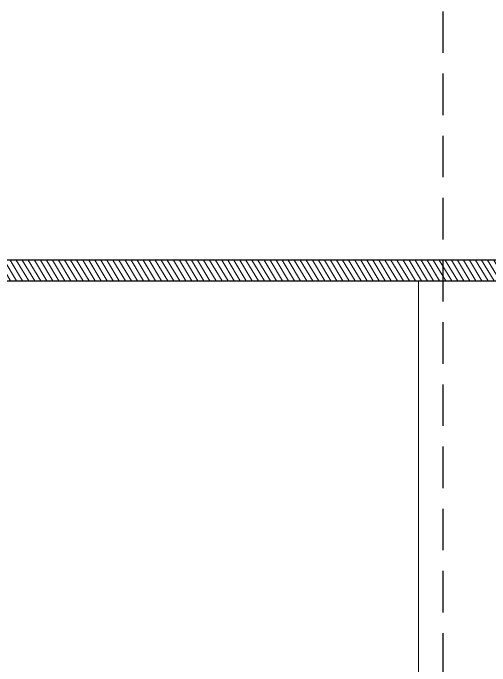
# Model space of a CAD drawing. Header units: inches. Extents: x 258415 to 640093, y 441672 to 945769.
# Drawn here: x 318933 to 319509, y 462259 to 463047 of the extents above; entities that cross this region are included whole.
import ezdxf

# ---------------------------------------------------------------- set-up
doc = ezdxf.new("R2010")
doc.units = ezdxf.units.IN
doc.header["$MEASUREMENT"] = 0
doc.linetypes.add('DASHED2', pattern=[0.375, 0.25, -0.125])
doc.layers.add('CQ Grg Gypsum', color=41, linetype='Continuous')
doc.layers.add('CQ section wall', color=3, linetype='Continuous')
doc.layers.add('CQ Gypsum Hatch', color=8, linetype='Continuous', lineweight=20)
doc.layers.add('CQ Marble', color=6, linetype='Continuous', lineweight=0)

msp = doc.modelspace()

# ---------------------------------------------------------------- hatches: boundary and pattern name
at = {"layer": 'CQ Gypsum Hatch'}
h = msp.add_hatch(dxfattribs=at)
h.set_pattern_fill('ANSI31', color=256, scale=50, angle=76.028577, style=0)
h.set_pattern_definition([(121.0285767, (-192.6373, -7354.6206), (-5.35568947, -3.22165956), [])])
h.paths.add_polyline_path([(318058.816, 462773.854), (318058.816, 462748.854), (318078.816, 462748.854), (318078.816, 462723.855), (321458.818, 462723.855), (321458.818, 462748.854), (321478.818, 462748.854), (321478.818, 462773.854), (321433.818, 462773.854), (321433.818, 462748.854), (318103.816, 462748.854), (318103.816, 462773.854)])

# ---------------------------------------------------------------- linework, layer by layer
at = {"layer": 'CQ Grg Gypsum', "elevation": 0}
msp.add_lwpolyline([(318058.816, 462773.854), (318058.816, 462748.854), (318078.816, 462748.854), (318078.816, 462723.855), (321458.818, 462723.855), (321458.818, 462748.854), (321478.818, 462748.854), (321478.818, 462773.854), (321433.818, 462773.854), (321433.818, 462748.854), (318103.816, 462748.854), (318103.816, 462773.854), (318058.816, 462773.854)], dxfattribs=at)
at = {"layer": 'CQ Marble', "lineweight": 0, "ltscale": 1000}
msp.add_line((319422.265, 459723.855, 0), (319422.265, 462723.855, 0), dxfattribs=at)
at = {"layer": 'CQ section wall', "color": 251, "linetype": 'DASHED2', "ltscale": 200}
msp.add_line((319452.265, 459623.855, 0), (319452.265, 463323.855, 0), dxfattribs=at)

doc.saveas('drawing.dxf')
